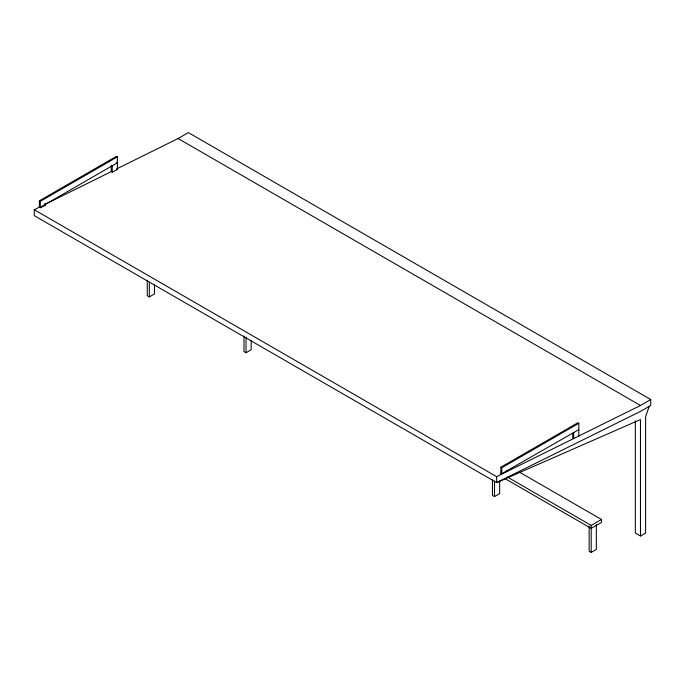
<?xml version="1.0" encoding="UTF-8"?>
<svg xmlns="http://www.w3.org/2000/svg" width="685" height="685" viewBox="0 0 685 685"><rect width="100%" height="100%" fill="white"/><g stroke="black" fill="none" stroke-linecap="round" stroke-linejoin="round"><path stroke-width="1.03" d="M649.2 406.376L645.612 416.583L645.612 533.024L640.475 535.995L635.337 533.024L635.337 420.855M45.45 205.166L40.312 207.709L39.387 207.178L39.387 200.816L116.45 156.326L117.375 156.865L117.375 169.572L112.237 172.115L111.312 171.584L44.525 204.635L45.45 205.166L45.45 204.318L44.525 203.787M39.387 200.816L40.312 201.356L117.375 156.865M117.375 169.572L116.45 169.041L178.1 138.533L188.375 132.599L650.75 399.552L650.75 405.486L640.475 411.411L496.625 482.6L34.25 215.647L34.25 209.721L39.387 207.178M147.275 280.165L147.275 295.74L149.33 296.922L154.468 293.959L154.468 284.617M243.963 335.984L243.963 351.559L246.018 352.749L251.155 349.778L251.155 340.436M578.825 423.279L501.762 467.769L501.762 474.123L500.838 473.592L500.838 467.238L577.9 422.748L578.825 423.279L578.825 435.994M500.838 473.181L501.762 473.712L578.825 429.632M34.25 209.721L496.625 476.666L640.475 405.486L650.75 399.552M492.455 479.817L492.455 495.392L494.51 496.582L499.648 493.611L499.648 481.153M507.542 477.111L591.198 525.412L601.473 519.478L601.473 522.441L591.198 528.375L504.785 478.481M589.143 526.294L589.143 551.211L591.198 552.401L596.335 549.43L596.335 524.522M178.1 138.533L640.475 405.486M116.45 162.259L117.375 162.799L40.312 207.29L39.387 206.75M519.658 472.239L601.473 519.478M500.838 467.238L501.762 467.769M640.475 535.995L640.475 419.554L496.625 482.6L496.625 476.666M591.198 525.412L591.198 552.401M573.688 432.603L573.688 438.528L572.763 437.998L572.763 433.057M506.9 470.775L506.9 471.58M494.51 481.007L494.51 496.582M246.018 337.174L246.018 352.749M149.33 282.391L149.33 296.922M112.237 172.115L112.237 165.761L111.312 165.231L111.312 171.584M40.312 201.356L40.312 207.709"/></g></svg>
